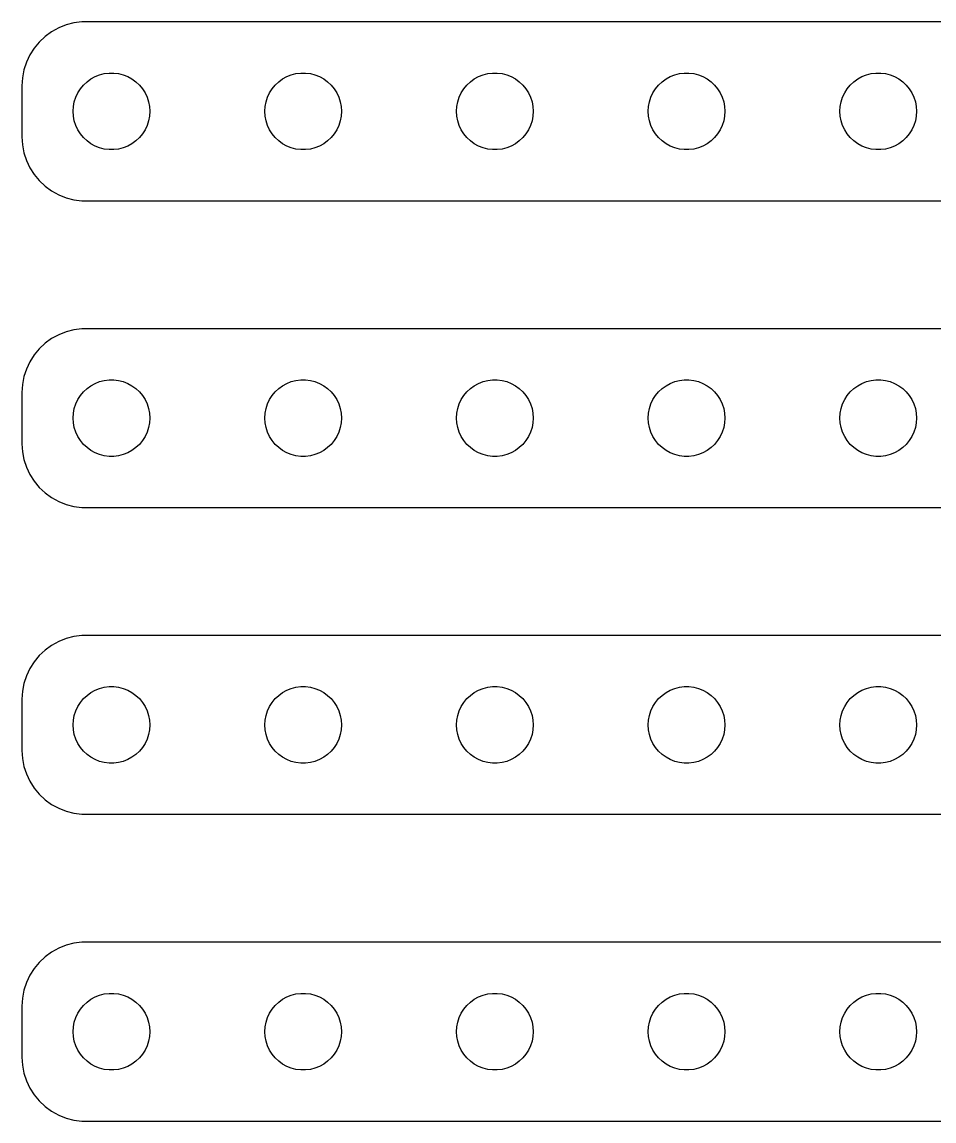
# Model space of a CAD drawing. Header units: metres. Extents: x -142 to 142, y 65 to 151.
# Drawn here: x -142 to -70.6, y 65 to 151 of the extents above; entities that cross this region are included whole.
import ezdxf

# ---------------------------------------------------------------- set-up
doc = ezdxf.new("R2010")
doc.units = ezdxf.units.M

msp = doc.modelspace()

# ---------------------------------------------------------------- linework, layer by layer
for p, q in [((-139.129, 150.524), (-139.679, 150.222)), ((-138.545, 150.755), (-139.129, 150.524)), ((-137.937, 150.911), (-138.545, 150.755)), ((-137.314, 150.99), (-137.937, 150.911)), ((137.314, 150.99), (-137.314, 150.99)), ((-140.187, 149.853), (-140.645, 149.423)), ((-139.679, 150.222), (-140.187, 149.853)), ((-141.045, 148.939), (-141.382, 148.409)), ((-140.645, 149.423), (-141.045, 148.939)), ((-141.382, 148.409), (-141.649, 147.841)), ((-141.843, 147.243), (-141.961, 146.627)), ((-141.649, 147.841), (-141.843, 147.243)), ((-141.961, 146.627), (-142, 146)), ((-137.187, 146.054), (-136.912, 146.312)), ((-136.912, 146.312), (-136.607, 146.533)), ((-136.607, 146.533), (-136.277, 146.714)), ((-136.277, 146.714), (-135.927, 146.853)), ((-135.927, 146.853), (-135.562, 146.947)), ((-135.562, 146.947), (-135.188, 146.994)), ((-135.188, 146.994), (-134.812, 146.994)), ((-134.812, 146.994), (-134.438, 146.947)), ((-134.438, 146.947), (-134.073, 146.853)), ((-134.073, 146.853), (-133.723, 146.714)), ((-133.723, 146.714), (-133.393, 146.533)), ((-133.393, 146.533), (-133.088, 146.312)), ((-133.088, 146.312), (-132.813, 146.054)), ((-122.187, 146.054), (-121.912, 146.312)), ((-121.912, 146.312), (-121.607, 146.533)), ((-121.607, 146.533), (-121.277, 146.714)), ((-121.277, 146.714), (-120.927, 146.853)), ((-120.927, 146.853), (-120.562, 146.947)), ((-120.562, 146.947), (-120.188, 146.994)), ((-120.188, 146.994), (-119.812, 146.994)), ((-119.812, 146.994), (-119.438, 146.947)), ((-119.438, 146.947), (-119.073, 146.853)), ((-119.073, 146.853), (-118.723, 146.714)), ((-118.723, 146.714), (-118.393, 146.533)), ((-118.393, 146.533), (-118.088, 146.312)), ((-118.088, 146.312), (-117.813, 146.054)), ((-107.187, 146.054), (-106.912, 146.312)), ((-106.912, 146.312), (-106.607, 146.533)), ((-106.607, 146.533), (-106.277, 146.714)), ((-106.277, 146.714), (-105.927, 146.853)), ((-105.927, 146.853), (-105.562, 146.947)), ((-105.562, 146.947), (-105.188, 146.994)), ((-105.188, 146.994), (-104.812, 146.994)), ((-104.812, 146.994), (-104.438, 146.947)), ((-104.438, 146.947), (-104.073, 146.853)), ((-104.073, 146.853), (-103.723, 146.714)), ((-103.723, 146.714), (-103.393, 146.533)), ((-103.393, 146.533), (-103.088, 146.312)), ((-103.088, 146.312), (-102.813, 146.054)), ((-92.1869, 146.054), (-91.9123, 146.312)), ((-91.9123, 146.312), (-91.6075, 146.533)), ((-91.6075, 146.533), (-91.2773, 146.714)), ((-91.2773, 146.714), (-90.927, 146.853)), ((-90.927, 146.853), (-90.5621, 146.947)), ((-90.5621, 146.947), (-90.1884, 146.994)), ((-90.1884, 146.994), (-89.8116, 146.994)), ((-89.8116, 146.994), (-89.4379, 146.947)), ((-89.4379, 146.947), (-89.073, 146.853)), ((-89.073, 146.853), (-88.7227, 146.714)), ((-88.7227, 146.714), (-88.3925, 146.533)), ((-88.3925, 146.533), (-88.0877, 146.312)), ((-88.0877, 146.312), (-87.8131, 146.054)), ((-77.1869, 146.054), (-76.9123, 146.312)), ((-76.9123, 146.312), (-76.6075, 146.533)), ((-76.6075, 146.533), (-76.2773, 146.714)), ((-76.2773, 146.714), (-75.927, 146.853)), ((-75.927, 146.853), (-75.5621, 146.947)), ((-75.5621, 146.947), (-75.1884, 146.994)), ((-75.1884, 146.994), (-74.8116, 146.994)), ((-74.8116, 146.994), (-74.4379, 146.947)), ((-74.4379, 146.947), (-74.073, 146.853)), ((-74.073, 146.853), (-73.7227, 146.714)), ((-73.7227, 146.714), (-73.3925, 146.533)), ((-73.3925, 146.533), (-73.0877, 146.312)), ((-73.0877, 146.312), (-72.8131, 146.054)), ((-142, 146), (-142, 142)), ((-137.789, 145.104), (-137.629, 145.445)), ((-137.629, 145.445), (-137.427, 145.763)), ((-137.427, 145.763), (-137.187, 146.054)), ((-132.813, 146.054), (-132.573, 145.763)), ((-132.573, 145.763), (-132.371, 145.445)), ((-132.371, 145.445), (-132.211, 145.104)), ((-122.789, 145.104), (-122.629, 145.445)), ((-122.629, 145.445), (-122.427, 145.763)), ((-122.427, 145.763), (-122.187, 146.054)), ((-117.813, 146.054), (-117.573, 145.763)), ((-117.573, 145.763), (-117.371, 145.445)), ((-117.371, 145.445), (-117.211, 145.104)), ((-107.789, 145.104), (-107.629, 145.445)), ((-107.629, 145.445), (-107.427, 145.763)), ((-107.427, 145.763), (-107.187, 146.054)), ((-102.813, 146.054), (-102.573, 145.763)), ((-102.573, 145.763), (-102.371, 145.445)), ((-102.371, 145.445), (-102.211, 145.104)), ((-92.7893, 145.104), (-92.6289, 145.445)), ((-92.6289, 145.445), (-92.427, 145.763)), ((-92.427, 145.763), (-92.1869, 146.054)), ((-87.8131, 146.054), (-87.573, 145.763)), ((-87.573, 145.763), (-87.3711, 145.445)), ((-87.3711, 145.445), (-87.2107, 145.104)), ((-77.7893, 145.104), (-77.6289, 145.445)), ((-77.6289, 145.445), (-77.427, 145.763)), ((-77.427, 145.763), (-77.1869, 146.054)), ((-72.8131, 146.054), (-72.573, 145.763)), ((-72.573, 145.763), (-72.3711, 145.445)), ((-72.3711, 145.445), (-72.2107, 145.104)), ((-137.976, 144.376), (-137.906, 144.746)), ((-137.906, 144.746), (-137.789, 145.104)), ((-132.211, 145.104), (-132.094, 144.746)), ((-132.094, 144.746), (-132.024, 144.376)), ((-122.976, 144.376), (-122.906, 144.746)), ((-122.906, 144.746), (-122.789, 145.104)), ((-117.211, 145.104), (-117.094, 144.746)), ((-117.094, 144.746), (-117.024, 144.376)), ((-107.976, 144.376), (-107.906, 144.746)), ((-107.906, 144.746), (-107.789, 145.104)), ((-102.211, 145.104), (-102.094, 144.746)), ((-102.094, 144.746), (-102.024, 144.376)), ((-92.9763, 144.376), (-92.9057, 144.746)), ((-92.9057, 144.746), (-92.7893, 145.104)), ((-87.2107, 145.104), (-87.0943, 144.746)), ((-87.0943, 144.746), (-87.0237, 144.376)), ((-77.9763, 144.376), (-77.9057, 144.746)), ((-77.9057, 144.746), (-77.7893, 145.104)), ((-72.2107, 145.104), (-72.0943, 144.746)), ((-72.0943, 144.746), (-72.0237, 144.376)), ((-138, 144), (-137.976, 144.376)), ((-137.976, 143.624), (-138, 144)), ((-137.906, 143.254), (-137.976, 143.624)), ((-132.024, 143.624), (-132.094, 143.254)), ((-132.024, 144.376), (-132, 144)), ((-132, 144), (-132.024, 143.624)), ((-123, 144), (-122.976, 144.376)), ((-122.976, 143.624), (-123, 144)), ((-122.906, 143.254), (-122.976, 143.624)), ((-117.024, 143.624), (-117.094, 143.254)), ((-117.024, 144.376), (-117, 144)), ((-117, 144), (-117.024, 143.624)), ((-108, 144), (-107.976, 144.376)), ((-107.976, 143.624), (-108, 144)), ((-107.906, 143.254), (-107.976, 143.624)), ((-102.024, 143.624), (-102.094, 143.254)), ((-102.024, 144.376), (-102, 144)), ((-102, 144), (-102.024, 143.624)), ((-93, 144), (-92.9763, 144.376)), ((-92.9763, 143.624), (-93, 144)), ((-92.9057, 143.254), (-92.9763, 143.624)), ((-87.0237, 143.624), (-87.0943, 143.254)), ((-87.0237, 144.376), (-87, 144)), ((-87, 144), (-87.0237, 143.624)), ((-78, 144), (-77.9763, 144.376)), ((-77.9763, 143.624), (-78, 144)), ((-77.9057, 143.254), (-77.9763, 143.624)), ((-72.0237, 143.624), (-72.0943, 143.254)), ((-72.0237, 144.376), (-72, 144)), ((-72, 144), (-72.0237, 143.624)), ((-137.789, 142.896), (-137.906, 143.254)), ((-137.629, 142.555), (-137.789, 142.896)), ((-132.211, 142.896), (-132.371, 142.555)), ((-132.094, 143.254), (-132.211, 142.896)), ((-122.789, 142.896), (-122.906, 143.254)), ((-122.629, 142.555), (-122.789, 142.896)), ((-117.211, 142.896), (-117.371, 142.555)), ((-117.094, 143.254), (-117.211, 142.896)), ((-107.789, 142.896), (-107.906, 143.254)), ((-107.629, 142.555), (-107.789, 142.896)), ((-102.211, 142.896), (-102.371, 142.555)), ((-102.094, 143.254), (-102.211, 142.896)), ((-92.7893, 142.896), (-92.9057, 143.254)), ((-92.6289, 142.555), (-92.7893, 142.896)), ((-87.2107, 142.896), (-87.3711, 142.555)), ((-87.0943, 143.254), (-87.2107, 142.896)), ((-77.7893, 142.896), (-77.9057, 143.254)), ((-77.6289, 142.555), (-77.7893, 142.896)), ((-72.2107, 142.896), (-72.3711, 142.555)), ((-72.0943, 143.254), (-72.2107, 142.896)), ((-142, 142), (-141.961, 141.373)), ((-137.427, 142.237), (-137.629, 142.555)), ((-137.187, 141.946), (-137.427, 142.237)), ((-136.912, 141.688), (-137.187, 141.946)), ((-132.813, 141.946), (-133.088, 141.688)), ((-132.573, 142.237), (-132.813, 141.946)), ((-132.371, 142.555), (-132.573, 142.237)), ((-122.427, 142.237), (-122.629, 142.555)), ((-122.187, 141.946), (-122.427, 142.237)), ((-121.912, 141.688), (-122.187, 141.946)), ((-117.813, 141.946), (-118.088, 141.688)), ((-117.573, 142.237), (-117.813, 141.946)), ((-117.371, 142.555), (-117.573, 142.237)), ((-107.427, 142.237), (-107.629, 142.555)), ((-107.187, 141.946), (-107.427, 142.237)), ((-106.912, 141.688), (-107.187, 141.946)), ((-102.813, 141.946), (-103.088, 141.688)), ((-102.573, 142.237), (-102.813, 141.946)), ((-102.371, 142.555), (-102.573, 142.237)), ((-92.427, 142.237), (-92.6289, 142.555)), ((-92.1869, 141.946), (-92.427, 142.237)), ((-91.9123, 141.688), (-92.1869, 141.946)), ((-87.8131, 141.946), (-88.0877, 141.688)), ((-87.573, 142.237), (-87.8131, 141.946)), ((-87.3711, 142.555), (-87.573, 142.237)), ((-77.427, 142.237), (-77.6289, 142.555)), ((-77.1869, 141.946), (-77.427, 142.237)), ((-76.9123, 141.688), (-77.1869, 141.946)), ((-72.8131, 141.946), (-73.0877, 141.688)), ((-72.573, 142.237), (-72.8131, 141.946)), ((-72.3711, 142.555), (-72.573, 142.237)), ((-141.961, 141.373), (-141.843, 140.757)), ((-136.607, 141.467), (-136.912, 141.688)), ((-136.277, 141.286), (-136.607, 141.467)), ((-135.927, 141.147), (-136.277, 141.286)), ((-135.562, 141.053), (-135.927, 141.147)), ((-135.188, 141.006), (-135.562, 141.053)), ((-134.438, 141.053), (-134.812, 141.006)), ((-134.073, 141.147), (-134.438, 141.053)), ((-133.723, 141.286), (-134.073, 141.147)), ((-133.393, 141.467), (-133.723, 141.286)), ((-133.088, 141.688), (-133.393, 141.467)), ((-121.607, 141.467), (-121.912, 141.688)), ((-121.277, 141.286), (-121.607, 141.467)), ((-120.927, 141.147), (-121.277, 141.286)), ((-120.562, 141.053), (-120.927, 141.147)), ((-120.188, 141.006), (-120.562, 141.053)), ((-119.438, 141.053), (-119.812, 141.006)), ((-119.073, 141.147), (-119.438, 141.053)), ((-118.723, 141.286), (-119.073, 141.147)), ((-118.393, 141.467), (-118.723, 141.286)), ((-118.088, 141.688), (-118.393, 141.467)), ((-106.607, 141.467), (-106.912, 141.688)), ((-106.277, 141.286), (-106.607, 141.467)), ((-105.927, 141.147), (-106.277, 141.286)), ((-105.562, 141.053), (-105.927, 141.147)), ((-105.188, 141.006), (-105.562, 141.053)), ((-104.438, 141.053), (-104.812, 141.006)), ((-104.073, 141.147), (-104.438, 141.053)), ((-103.723, 141.286), (-104.073, 141.147)), ((-103.393, 141.467), (-103.723, 141.286)), ((-103.088, 141.688), (-103.393, 141.467)), ((-91.6075, 141.467), (-91.9123, 141.688)), ((-91.2773, 141.286), (-91.6075, 141.467)), ((-90.927, 141.147), (-91.2773, 141.286)), ((-90.5621, 141.053), (-90.927, 141.147)), ((-90.1884, 141.006), (-90.5621, 141.053)), ((-89.4379, 141.053), (-89.8116, 141.006)), ((-89.073, 141.147), (-89.4379, 141.053)), ((-88.7227, 141.286), (-89.073, 141.147)), ((-88.3925, 141.467), (-88.7227, 141.286)), ((-88.0877, 141.688), (-88.3925, 141.467)), ((-76.6075, 141.467), (-76.9123, 141.688)), ((-76.2773, 141.286), (-76.6075, 141.467)), ((-75.927, 141.147), (-76.2773, 141.286)), ((-75.5621, 141.053), (-75.927, 141.147)), ((-75.1884, 141.006), (-75.5621, 141.053)), ((-74.4379, 141.053), (-74.8116, 141.006)), ((-74.073, 141.147), (-74.4379, 141.053)), ((-73.7227, 141.286), (-74.073, 141.147)), ((-73.3925, 141.467), (-73.7227, 141.286)), ((-73.0877, 141.688), (-73.3925, 141.467)), ((-141.843, 140.757), (-141.649, 140.159)), ((-141.649, 140.159), (-141.382, 139.591)), ((-134.812, 141.006), (-135.188, 141.006)), ((-119.812, 141.006), (-120.188, 141.006)), ((-104.812, 141.006), (-105.188, 141.006)), ((-89.8116, 141.006), (-90.1884, 141.006)), ((-74.8116, 141.006), (-75.1884, 141.006)), ((-141.382, 139.591), (-141.045, 139.061)), ((-141.045, 139.061), (-140.645, 138.577)), ((-140.645, 138.577), (-140.187, 138.147)), ((-140.187, 138.147), (-139.679, 137.778)), ((-139.679, 137.778), (-139.129, 137.476)), ((-139.129, 137.476), (-138.545, 137.245)), ((-138.545, 137.245), (-137.937, 137.089)), ((-137.937, 137.089), (-137.314, 137.01)), ((-137.314, 137.01), (137.314, 137.01)), ((-139.129, 126.524), (-139.679, 126.222)), ((-138.545, 126.755), (-139.129, 126.524)), ((-137.937, 126.911), (-138.545, 126.755)), ((-137.314, 126.99), (-137.937, 126.911)), ((137.314, 126.99), (-137.314, 126.99)), ((-140.187, 125.853), (-140.645, 125.423)), ((-139.679, 126.222), (-140.187, 125.853)), ((-141.045, 124.939), (-141.382, 124.409)), ((-140.645, 125.423), (-141.045, 124.939)), ((-141.649, 123.841), (-141.843, 123.243)), ((-141.382, 124.409), (-141.649, 123.841)), ((-141.843, 123.243), (-141.961, 122.627)), ((-135.562, 122.947), (-135.188, 122.994)), ((-135.188, 122.994), (-134.812, 122.994)), ((-134.812, 122.994), (-134.438, 122.947)), ((-120.562, 122.947), (-120.188, 122.994)), ((-120.188, 122.994), (-119.812, 122.994)), ((-119.812, 122.994), (-119.438, 122.947)), ((-105.562, 122.947), (-105.188, 122.994)), ((-105.188, 122.994), (-104.812, 122.994)), ((-104.812, 122.994), (-104.438, 122.947)), ((-90.5621, 122.947), (-90.1884, 122.994)), ((-90.1884, 122.994), (-89.8116, 122.994)), ((-89.8116, 122.994), (-89.4379, 122.947)), ((-75.5621, 122.947), (-75.1884, 122.994)), ((-75.1884, 122.994), (-74.8116, 122.994)), ((-74.8116, 122.994), (-74.4379, 122.947)), ((-141.961, 122.627), (-142, 122)), ((-137.187, 122.054), (-136.912, 122.312)), ((-136.912, 122.312), (-136.607, 122.533)), ((-136.607, 122.533), (-136.277, 122.714)), ((-136.277, 122.714), (-135.927, 122.853)), ((-135.927, 122.853), (-135.562, 122.947)), ((-134.438, 122.947), (-134.073, 122.853)), ((-134.073, 122.853), (-133.723, 122.714)), ((-133.723, 122.714), (-133.393, 122.533)), ((-133.393, 122.533), (-133.088, 122.312)), ((-133.088, 122.312), (-132.813, 122.054)), ((-122.187, 122.054), (-121.912, 122.312)), ((-121.912, 122.312), (-121.607, 122.533)), ((-121.607, 122.533), (-121.277, 122.714)), ((-121.277, 122.714), (-120.927, 122.853)), ((-120.927, 122.853), (-120.562, 122.947)), ((-119.438, 122.947), (-119.073, 122.853)), ((-119.073, 122.853), (-118.723, 122.714)), ((-118.723, 122.714), (-118.393, 122.533)), ((-118.393, 122.533), (-118.088, 122.312)), ((-118.088, 122.312), (-117.813, 122.054)), ((-107.187, 122.054), (-106.912, 122.312)), ((-106.912, 122.312), (-106.607, 122.533)), ((-106.607, 122.533), (-106.277, 122.714)), ((-106.277, 122.714), (-105.927, 122.853)), ((-105.927, 122.853), (-105.562, 122.947)), ((-104.438, 122.947), (-104.073, 122.853)), ((-104.073, 122.853), (-103.723, 122.714)), ((-103.723, 122.714), (-103.393, 122.533)), ((-103.393, 122.533), (-103.088, 122.312)), ((-103.088, 122.312), (-102.813, 122.054)), ((-92.1869, 122.054), (-91.9123, 122.312)), ((-91.9123, 122.312), (-91.6075, 122.533)), ((-91.6075, 122.533), (-91.2773, 122.714)), ((-91.2773, 122.714), (-90.927, 122.853)), ((-90.927, 122.853), (-90.5621, 122.947)), ((-89.4379, 122.947), (-89.073, 122.853)), ((-89.073, 122.853), (-88.7227, 122.714)), ((-88.7227, 122.714), (-88.3925, 122.533)), ((-88.3925, 122.533), (-88.0877, 122.312)), ((-88.0877, 122.312), (-87.8131, 122.054)), ((-77.1869, 122.054), (-76.9123, 122.312)), ((-76.9123, 122.312), (-76.6075, 122.533)), ((-76.6075, 122.533), (-76.2773, 122.714)), ((-76.2773, 122.714), (-75.927, 122.853)), ((-75.927, 122.853), (-75.5621, 122.947)), ((-74.4379, 122.947), (-74.073, 122.853)), ((-74.073, 122.853), (-73.7227, 122.714)), ((-73.7227, 122.714), (-73.3925, 122.533)), ((-73.3925, 122.533), (-73.0877, 122.312)), ((-73.0877, 122.312), (-72.8131, 122.054)), ((-142, 122), (-142, 118)), ((-137.789, 121.104), (-137.629, 121.445)), ((-137.629, 121.445), (-137.427, 121.763)), ((-137.427, 121.763), (-137.187, 122.054)), ((-132.813, 122.054), (-132.573, 121.763)), ((-132.573, 121.763), (-132.371, 121.445)), ((-132.371, 121.445), (-132.211, 121.104)), ((-122.789, 121.104), (-122.629, 121.445)), ((-122.629, 121.445), (-122.427, 121.763)), ((-122.427, 121.763), (-122.187, 122.054)), ((-117.813, 122.054), (-117.573, 121.763)), ((-117.573, 121.763), (-117.371, 121.445)), ((-117.371, 121.445), (-117.211, 121.104)), ((-107.789, 121.104), (-107.629, 121.445)), ((-107.629, 121.445), (-107.427, 121.763)), ((-107.427, 121.763), (-107.187, 122.054)), ((-102.813, 122.054), (-102.573, 121.763)), ((-102.573, 121.763), (-102.371, 121.445)), ((-102.371, 121.445), (-102.211, 121.104)), ((-92.7893, 121.104), (-92.6289, 121.445)), ((-92.6289, 121.445), (-92.427, 121.763)), ((-92.427, 121.763), (-92.1869, 122.054)), ((-87.8131, 122.054), (-87.573, 121.763)), ((-87.573, 121.763), (-87.3711, 121.445)), ((-87.3711, 121.445), (-87.2107, 121.104)), ((-77.7893, 121.104), (-77.6289, 121.445)), ((-77.6289, 121.445), (-77.427, 121.763)), ((-77.427, 121.763), (-77.1869, 122.054)), ((-72.8131, 122.054), (-72.573, 121.763)), ((-72.573, 121.763), (-72.3711, 121.445)), ((-72.3711, 121.445), (-72.2107, 121.104)), ((-138, 120), (-137.976, 120.376)), ((-137.976, 120.376), (-137.906, 120.746)), ((-137.906, 120.746), (-137.789, 121.104)), ((-132.211, 121.104), (-132.094, 120.746)), ((-132.094, 120.746), (-132.024, 120.376)), ((-132.024, 120.376), (-132, 120)), ((-123, 120), (-122.976, 120.376)), ((-122.976, 120.376), (-122.906, 120.746)), ((-122.906, 120.746), (-122.789, 121.104)), ((-117.211, 121.104), (-117.094, 120.746)), ((-117.094, 120.746), (-117.024, 120.376)), ((-117.024, 120.376), (-117, 120)), ((-108, 120), (-107.976, 120.376)), ((-107.976, 120.376), (-107.906, 120.746)), ((-107.906, 120.746), (-107.789, 121.104)), ((-102.211, 121.104), (-102.094, 120.746)), ((-102.094, 120.746), (-102.024, 120.376)), ((-102.024, 120.376), (-102, 120)), ((-93, 120), (-92.9763, 120.376)), ((-92.9763, 120.376), (-92.9057, 120.746)), ((-92.9057, 120.746), (-92.7893, 121.104)), ((-87.2107, 121.104), (-87.0943, 120.746)), ((-87.0943, 120.746), (-87.0237, 120.376)), ((-87.0237, 120.376), (-87, 120)), ((-78, 120), (-77.9763, 120.376)), ((-77.9763, 120.376), (-77.9057, 120.746)), ((-77.9057, 120.746), (-77.7893, 121.104)), ((-72.2107, 121.104), (-72.0943, 120.746)), ((-72.0943, 120.746), (-72.0237, 120.376)), ((-72.0237, 120.376), (-72, 120)), ((-137.976, 119.624), (-138, 120)), ((-137.906, 119.254), (-137.976, 119.624)), ((-132.024, 119.624), (-132.094, 119.254)), ((-132, 120), (-132.024, 119.624)), ((-122.976, 119.624), (-123, 120)), ((-122.906, 119.254), (-122.976, 119.624)), ((-117.024, 119.624), (-117.094, 119.254)), ((-117, 120), (-117.024, 119.624)), ((-107.976, 119.624), (-108, 120)), ((-107.906, 119.254), (-107.976, 119.624)), ((-102.024, 119.624), (-102.094, 119.254)), ((-102, 120), (-102.024, 119.624)), ((-92.9763, 119.624), (-93, 120)), ((-92.9057, 119.254), (-92.9763, 119.624)), ((-87.0237, 119.624), (-87.0943, 119.254)), ((-87, 120), (-87.0237, 119.624)), ((-77.9763, 119.624), (-78, 120)), ((-77.9057, 119.254), (-77.9763, 119.624)), ((-72.0237, 119.624), (-72.0943, 119.254)), ((-72, 120), (-72.0237, 119.624)), ((-137.789, 118.896), (-137.906, 119.254)), ((-137.629, 118.555), (-137.789, 118.896)), ((-132.211, 118.896), (-132.371, 118.555)), ((-132.094, 119.254), (-132.211, 118.896)), ((-122.789, 118.896), (-122.906, 119.254)), ((-122.629, 118.555), (-122.789, 118.896)), ((-117.211, 118.896), (-117.371, 118.555)), ((-117.094, 119.254), (-117.211, 118.896)), ((-107.789, 118.896), (-107.906, 119.254)), ((-107.629, 118.555), (-107.789, 118.896)), ((-102.211, 118.896), (-102.371, 118.555)), ((-102.094, 119.254), (-102.211, 118.896)), ((-92.7893, 118.896), (-92.9057, 119.254)), ((-92.6289, 118.555), (-92.7893, 118.896)), ((-87.2107, 118.896), (-87.3711, 118.555)), ((-87.0943, 119.254), (-87.2107, 118.896)), ((-77.7893, 118.896), (-77.9057, 119.254)), ((-77.6289, 118.555), (-77.7893, 118.896)), ((-72.2107, 118.896), (-72.3711, 118.555)), ((-72.0943, 119.254), (-72.2107, 118.896)), ((-142, 118), (-141.961, 117.373)), ((-137.427, 118.237), (-137.629, 118.555)), ((-137.187, 117.946), (-137.427, 118.237)), ((-136.912, 117.688), (-137.187, 117.946)), ((-132.813, 117.946), (-133.088, 117.688)), ((-132.573, 118.237), (-132.813, 117.946)), ((-132.371, 118.555), (-132.573, 118.237)), ((-122.427, 118.237), (-122.629, 118.555)), ((-122.187, 117.946), (-122.427, 118.237)), ((-121.912, 117.688), (-122.187, 117.946)), ((-117.813, 117.946), (-118.088, 117.688)), ((-117.573, 118.237), (-117.813, 117.946)), ((-117.371, 118.555), (-117.573, 118.237)), ((-107.427, 118.237), (-107.629, 118.555)), ((-107.187, 117.946), (-107.427, 118.237)), ((-106.912, 117.688), (-107.187, 117.946)), ((-102.813, 117.946), (-103.088, 117.688)), ((-102.573, 118.237), (-102.813, 117.946)), ((-102.371, 118.555), (-102.573, 118.237)), ((-92.427, 118.237), (-92.6289, 118.555)), ((-92.1869, 117.946), (-92.427, 118.237)), ((-91.9123, 117.688), (-92.1869, 117.946)), ((-87.8131, 117.946), (-88.0877, 117.688)), ((-87.573, 118.237), (-87.8131, 117.946)), ((-87.3711, 118.555), (-87.573, 118.237)), ((-77.427, 118.237), (-77.6289, 118.555)), ((-77.1869, 117.946), (-77.427, 118.237)), ((-76.9123, 117.688), (-77.1869, 117.946)), ((-72.8131, 117.946), (-73.0877, 117.688)), ((-72.573, 118.237), (-72.8131, 117.946)), ((-72.3711, 118.555), (-72.573, 118.237)), ((-141.961, 117.373), (-141.843, 116.757)), ((-136.607, 117.467), (-136.912, 117.688)), ((-136.277, 117.286), (-136.607, 117.467)), ((-135.927, 117.147), (-136.277, 117.286)), ((-135.562, 117.053), (-135.927, 117.147)), ((-135.188, 117.006), (-135.562, 117.053)), ((-134.812, 117.006), (-135.188, 117.006)), ((-134.438, 117.053), (-134.812, 117.006)), ((-134.073, 117.147), (-134.438, 117.053)), ((-133.723, 117.286), (-134.073, 117.147)), ((-133.393, 117.467), (-133.723, 117.286)), ((-133.088, 117.688), (-133.393, 117.467)), ((-121.607, 117.467), (-121.912, 117.688)), ((-121.277, 117.286), (-121.607, 117.467)), ((-120.927, 117.147), (-121.277, 117.286)), ((-120.562, 117.053), (-120.927, 117.147)), ((-120.188, 117.006), (-120.562, 117.053)), ((-119.812, 117.006), (-120.188, 117.006)), ((-119.438, 117.053), (-119.812, 117.006)), ((-119.073, 117.147), (-119.438, 117.053)), ((-118.723, 117.286), (-119.073, 117.147)), ((-118.393, 117.467), (-118.723, 117.286)), ((-118.088, 117.688), (-118.393, 117.467)), ((-106.607, 117.467), (-106.912, 117.688)), ((-106.277, 117.286), (-106.607, 117.467)), ((-105.927, 117.147), (-106.277, 117.286)), ((-105.562, 117.053), (-105.927, 117.147)), ((-105.188, 117.006), (-105.562, 117.053)), ((-104.812, 117.006), (-105.188, 117.006)), ((-104.438, 117.053), (-104.812, 117.006)), ((-104.073, 117.147), (-104.438, 117.053)), ((-103.723, 117.286), (-104.073, 117.147)), ((-103.393, 117.467), (-103.723, 117.286)), ((-103.088, 117.688), (-103.393, 117.467)), ((-91.6075, 117.467), (-91.9123, 117.688)), ((-91.2773, 117.286), (-91.6075, 117.467)), ((-90.927, 117.147), (-91.2773, 117.286)), ((-90.5621, 117.053), (-90.927, 117.147)), ((-90.1884, 117.006), (-90.5621, 117.053)), ((-89.8116, 117.006), (-90.1884, 117.006)), ((-89.4379, 117.053), (-89.8116, 117.006)), ((-89.073, 117.147), (-89.4379, 117.053)), ((-88.7227, 117.286), (-89.073, 117.147)), ((-88.3925, 117.467), (-88.7227, 117.286)), ((-88.0877, 117.688), (-88.3925, 117.467)), ((-76.6075, 117.467), (-76.9123, 117.688)), ((-76.2773, 117.286), (-76.6075, 117.467)), ((-75.927, 117.147), (-76.2773, 117.286)), ((-75.5621, 117.053), (-75.927, 117.147)), ((-75.1884, 117.006), (-75.5621, 117.053)), ((-74.8116, 117.006), (-75.1884, 117.006)), ((-74.4379, 117.053), (-74.8116, 117.006)), ((-74.073, 117.147), (-74.4379, 117.053)), ((-73.7227, 117.286), (-74.073, 117.147)), ((-73.3925, 117.467), (-73.7227, 117.286)), ((-73.0877, 117.688), (-73.3925, 117.467)), ((-141.843, 116.757), (-141.649, 116.159)), ((-141.649, 116.159), (-141.382, 115.591)), ((-141.382, 115.591), (-141.045, 115.061)), ((-141.045, 115.061), (-140.645, 114.577)), ((-140.645, 114.577), (-140.187, 114.147)), ((-140.187, 114.147), (-139.679, 113.778)), ((-139.679, 113.778), (-139.129, 113.476)), ((-139.129, 113.476), (-138.545, 113.245)), ((-138.545, 113.245), (-137.937, 113.089)), ((-137.937, 113.089), (-137.314, 113.01)), ((-137.314, 113.01), (137.314, 113.01)), ((-139.129, 102.524), (-139.679, 102.222)), ((-138.545, 102.755), (-139.129, 102.524)), ((-137.937, 102.911), (-138.545, 102.755)), ((-137.314, 102.99), (-137.937, 102.911)), ((137.314, 102.99), (-137.314, 102.99)), ((-140.187, 101.853), (-140.645, 101.423)), ((-139.679, 102.222), (-140.187, 101.853)), ((-141.045, 100.939), (-141.382, 100.409)), ((-140.645, 101.423), (-141.045, 100.939)), ((-141.649, 99.8406), (-141.843, 99.2434)), ((-141.382, 100.409), (-141.649, 99.8406)), ((-141.843, 99.2434), (-141.961, 98.6267)), ((-135.927, 98.8532), (-135.562, 98.9469)), ((-135.562, 98.9469), (-135.188, 98.9941)), ((-135.188, 98.9941), (-134.812, 98.9941)), ((-134.812, 98.9941), (-134.438, 98.9469)), ((-134.438, 98.9469), (-134.073, 98.8532)), ((-120.927, 98.8532), (-120.562, 98.9469)), ((-120.562, 98.9469), (-120.188, 98.9941)), ((-120.188, 98.9941), (-119.812, 98.9941)), ((-119.812, 98.9941), (-119.438, 98.9469)), ((-119.438, 98.9469), (-119.073, 98.8532)), ((-105.927, 98.8532), (-105.562, 98.9469)), ((-105.562, 98.9469), (-105.188, 98.9941)), ((-105.188, 98.9941), (-104.812, 98.9941)), ((-104.812, 98.9941), (-104.438, 98.9469)), ((-104.438, 98.9469), (-104.073, 98.8532)), ((-90.927, 98.8532), (-90.5621, 98.9469)), ((-90.5621, 98.9469), (-90.1884, 98.9941)), ((-90.1884, 98.9941), (-89.8116, 98.9941)), ((-89.8116, 98.9941), (-89.4379, 98.9469)), ((-89.4379, 98.9469), (-89.073, 98.8532)), ((-75.927, 98.8532), (-75.5621, 98.9469)), ((-75.5621, 98.9469), (-75.1884, 98.9941)), ((-75.1884, 98.9941), (-74.8116, 98.9941)), ((-74.8116, 98.9941), (-74.4379, 98.9469)), ((-74.4379, 98.9469), (-74.073, 98.8532)), ((-141.961, 98.6267), (-142, 98)), ((-137.427, 97.7634), (-137.187, 98.0536)), ((-137.187, 98.0536), (-136.912, 98.3115)), ((-136.912, 98.3115), (-136.607, 98.533)), ((-136.607, 98.533), (-136.277, 98.7145)), ((-136.277, 98.7145), (-135.927, 98.8532)), ((-134.073, 98.8532), (-133.723, 98.7145)), ((-133.723, 98.7145), (-133.393, 98.533)), ((-133.393, 98.533), (-133.088, 98.3115)), ((-133.088, 98.3115), (-132.813, 98.0536)), ((-132.813, 98.0536), (-132.573, 97.7634)), ((-122.427, 97.7634), (-122.187, 98.0536)), ((-122.187, 98.0536), (-121.912, 98.3115)), ((-121.912, 98.3115), (-121.607, 98.533)), ((-121.607, 98.533), (-121.277, 98.7145)), ((-121.277, 98.7145), (-120.927, 98.8532)), ((-119.073, 98.8532), (-118.723, 98.7145)), ((-118.723, 98.7145), (-118.393, 98.533)), ((-118.393, 98.533), (-118.088, 98.3115)), ((-118.088, 98.3115), (-117.813, 98.0536)), ((-117.813, 98.0536), (-117.573, 97.7634)), ((-107.427, 97.7634), (-107.187, 98.0536)), ((-107.187, 98.0536), (-106.912, 98.3115)), ((-106.912, 98.3115), (-106.607, 98.533)), ((-106.607, 98.533), (-106.277, 98.7145)), ((-106.277, 98.7145), (-105.927, 98.8532)), ((-104.073, 98.8532), (-103.723, 98.7145)), ((-103.723, 98.7145), (-103.393, 98.533)), ((-103.393, 98.533), (-103.088, 98.3115)), ((-103.088, 98.3115), (-102.813, 98.0536)), ((-102.813, 98.0536), (-102.573, 97.7634)), ((-92.427, 97.7634), (-92.1869, 98.0536)), ((-92.1869, 98.0536), (-91.9123, 98.3115)), ((-91.9123, 98.3115), (-91.6075, 98.533)), ((-91.6075, 98.533), (-91.2773, 98.7145)), ((-91.2773, 98.7145), (-90.927, 98.8532)), ((-89.073, 98.8532), (-88.7227, 98.7145)), ((-88.7227, 98.7145), (-88.3925, 98.533)), ((-88.3925, 98.533), (-88.0877, 98.3115)), ((-88.0877, 98.3115), (-87.8131, 98.0536)), ((-87.8131, 98.0536), (-87.573, 97.7634)), ((-77.427, 97.7634), (-77.1869, 98.0536)), ((-77.1869, 98.0536), (-76.9123, 98.3115)), ((-76.9123, 98.3115), (-76.6075, 98.533)), ((-76.6075, 98.533), (-76.2773, 98.7145)), ((-76.2773, 98.7145), (-75.927, 98.8532)), ((-74.073, 98.8532), (-73.7227, 98.7145)), ((-73.7227, 98.7145), (-73.3925, 98.533)), ((-73.3925, 98.533), (-73.0877, 98.3115)), ((-73.0877, 98.3115), (-72.8131, 98.0536)), ((-72.8131, 98.0536), (-72.573, 97.7634)), ((-142, 98), (-142, 94)), ((-137.789, 97.1044), (-137.629, 97.4453)), ((-137.629, 97.4453), (-137.427, 97.7634)), ((-132.573, 97.7634), (-132.371, 97.4453)), ((-132.371, 97.4453), (-132.211, 97.1044)), ((-122.789, 97.1044), (-122.629, 97.4453)), ((-122.629, 97.4453), (-122.427, 97.7634)), ((-117.573, 97.7634), (-117.371, 97.4453)), ((-117.371, 97.4453), (-117.211, 97.1044)), ((-107.789, 97.1044), (-107.629, 97.4453)), ((-107.629, 97.4453), (-107.427, 97.7634)), ((-102.573, 97.7634), (-102.371, 97.4453)), ((-102.371, 97.4453), (-102.211, 97.1044)), ((-92.7893, 97.1044), (-92.6289, 97.4453)), ((-92.6289, 97.4453), (-92.427, 97.7634)), ((-87.573, 97.7634), (-87.3711, 97.4453)), ((-87.3711, 97.4453), (-87.2107, 97.1044)), ((-77.7893, 97.1044), (-77.6289, 97.4453)), ((-77.6289, 97.4453), (-77.427, 97.7634)), ((-72.573, 97.7634), (-72.3711, 97.4453)), ((-72.3711, 97.4453), (-72.2107, 97.1044)), ((-138, 96), (-137.976, 96.376)), ((-137.976, 96.376), (-137.906, 96.7461)), ((-137.906, 96.7461), (-137.789, 97.1044)), ((-132.211, 97.1044), (-132.094, 96.7461)), ((-132.094, 96.7461), (-132.024, 96.376)), ((-132.024, 96.376), (-132, 96)), ((-123, 96), (-122.976, 96.376)), ((-122.976, 96.376), (-122.906, 96.7461)), ((-122.906, 96.7461), (-122.789, 97.1044)), ((-117.211, 97.1044), (-117.094, 96.7461)), ((-117.094, 96.7461), (-117.024, 96.376)), ((-117.024, 96.376), (-117, 96)), ((-108, 96), (-107.976, 96.376)), ((-107.976, 96.376), (-107.906, 96.7461)), ((-107.906, 96.7461), (-107.789, 97.1044)), ((-102.211, 97.1044), (-102.094, 96.7461)), ((-102.094, 96.7461), (-102.024, 96.376)), ((-102.024, 96.376), (-102, 96)), ((-93, 96), (-92.9763, 96.376)), ((-92.9763, 96.376), (-92.9057, 96.7461)), ((-92.9057, 96.7461), (-92.7893, 97.1044)), ((-87.2107, 97.1044), (-87.0943, 96.7461)), ((-87.0943, 96.7461), (-87.0237, 96.376)), ((-87.0237, 96.376), (-87, 96)), ((-78, 96), (-77.9763, 96.376)), ((-77.9763, 96.376), (-77.9057, 96.7461)), ((-77.9057, 96.7461), (-77.7893, 97.1044)), ((-72.2107, 97.1044), (-72.0943, 96.7461)), ((-72.0943, 96.7461), (-72.0237, 96.376)), ((-72.0237, 96.376), (-72, 96)), ((-137.976, 95.624), (-138, 96)), ((-137.906, 95.2539), (-137.976, 95.624)), ((-132.024, 95.624), (-132.094, 95.2539)), ((-132, 96), (-132.024, 95.624)), ((-122.976, 95.624), (-123, 96)), ((-122.906, 95.2539), (-122.976, 95.624)), ((-117.024, 95.624), (-117.094, 95.2539)), ((-117, 96), (-117.024, 95.624)), ((-107.976, 95.624), (-108, 96)), ((-107.906, 95.2539), (-107.976, 95.624)), ((-102.024, 95.624), (-102.094, 95.2539)), ((-102, 96), (-102.024, 95.624)), ((-92.9763, 95.624), (-93, 96)), ((-92.9057, 95.2539), (-92.9763, 95.624)), ((-87.0237, 95.624), (-87.0943, 95.2539)), ((-87, 96), (-87.0237, 95.624)), ((-77.9763, 95.624), (-78, 96)), ((-77.9057, 95.2539), (-77.9763, 95.624)), ((-72.0237, 95.624), (-72.0943, 95.2539)), ((-72, 96), (-72.0237, 95.624)), ((-137.789, 94.8956), (-137.906, 95.2539)), ((-137.629, 94.5547), (-137.789, 94.8956)), ((-132.211, 94.8956), (-132.371, 94.5547)), ((-132.094, 95.2539), (-132.211, 94.8956)), ((-122.789, 94.8956), (-122.906, 95.2539)), ((-122.629, 94.5547), (-122.789, 94.8956)), ((-117.211, 94.8956), (-117.371, 94.5547)), ((-117.094, 95.2539), (-117.211, 94.8956)), ((-107.789, 94.8956), (-107.906, 95.2539)), ((-107.629, 94.5547), (-107.789, 94.8956)), ((-102.211, 94.8956), (-102.371, 94.5547)), ((-102.094, 95.2539), (-102.211, 94.8956)), ((-92.7893, 94.8956), (-92.9057, 95.2539)), ((-92.6289, 94.5547), (-92.7893, 94.8956)), ((-87.2107, 94.8956), (-87.3711, 94.5547)), ((-87.0943, 95.2539), (-87.2107, 94.8956)), ((-77.7893, 94.8956), (-77.9057, 95.2539)), ((-77.6289, 94.5547), (-77.7893, 94.8956)), ((-72.2107, 94.8956), (-72.3711, 94.5547)), ((-72.0943, 95.2539), (-72.2107, 94.8956)), ((-142, 94), (-141.961, 93.3733)), ((-137.427, 94.2366), (-137.629, 94.5547)), ((-137.187, 93.9464), (-137.427, 94.2366)), ((-136.912, 93.6885), (-137.187, 93.9464)), ((-132.813, 93.9464), (-133.088, 93.6885)), ((-132.573, 94.2366), (-132.813, 93.9464)), ((-132.371, 94.5547), (-132.573, 94.2366)), ((-122.427, 94.2366), (-122.629, 94.5547)), ((-122.187, 93.9464), (-122.427, 94.2366)), ((-121.912, 93.6885), (-122.187, 93.9464)), ((-117.813, 93.9464), (-118.088, 93.6885)), ((-117.573, 94.2366), (-117.813, 93.9464)), ((-117.371, 94.5547), (-117.573, 94.2366)), ((-107.427, 94.2366), (-107.629, 94.5547)), ((-107.187, 93.9464), (-107.427, 94.2366)), ((-106.912, 93.6885), (-107.187, 93.9464)), ((-102.813, 93.9464), (-103.088, 93.6885)), ((-102.573, 94.2366), (-102.813, 93.9464)), ((-102.371, 94.5547), (-102.573, 94.2366)), ((-92.427, 94.2366), (-92.6289, 94.5547)), ((-92.1869, 93.9464), (-92.427, 94.2366)), ((-91.9123, 93.6885), (-92.1869, 93.9464)), ((-87.8131, 93.9464), (-88.0877, 93.6885)), ((-87.573, 94.2366), (-87.8131, 93.9464)), ((-87.3711, 94.5547), (-87.573, 94.2366)), ((-77.427, 94.2366), (-77.6289, 94.5547)), ((-77.1869, 93.9464), (-77.427, 94.2366)), ((-76.9123, 93.6885), (-77.1869, 93.9464)), ((-72.8131, 93.9464), (-73.0877, 93.6885)), ((-72.573, 94.2366), (-72.8131, 93.9464)), ((-72.3711, 94.5547), (-72.573, 94.2366)), ((-141.961, 93.3733), (-141.843, 92.7566)), ((-136.607, 93.467), (-136.912, 93.6885)), ((-136.277, 93.2855), (-136.607, 93.467)), ((-135.927, 93.1468), (-136.277, 93.2855)), ((-135.562, 93.0531), (-135.927, 93.1468)), ((-135.188, 93.0059), (-135.562, 93.0531)), ((-134.812, 93.0059), (-135.188, 93.0059)), ((-134.438, 93.0531), (-134.812, 93.0059)), ((-134.073, 93.1468), (-134.438, 93.0531)), ((-133.723, 93.2855), (-134.073, 93.1468)), ((-133.393, 93.467), (-133.723, 93.2855)), ((-133.088, 93.6885), (-133.393, 93.467)), ((-121.607, 93.467), (-121.912, 93.6885)), ((-121.277, 93.2855), (-121.607, 93.467)), ((-120.927, 93.1468), (-121.277, 93.2855)), ((-120.562, 93.0531), (-120.927, 93.1468)), ((-120.188, 93.0059), (-120.562, 93.0531)), ((-119.812, 93.0059), (-120.188, 93.0059)), ((-119.438, 93.0531), (-119.812, 93.0059)), ((-119.073, 93.1468), (-119.438, 93.0531)), ((-118.723, 93.2855), (-119.073, 93.1468)), ((-118.393, 93.467), (-118.723, 93.2855)), ((-118.088, 93.6885), (-118.393, 93.467)), ((-106.607, 93.467), (-106.912, 93.6885)), ((-106.277, 93.2855), (-106.607, 93.467)), ((-105.927, 93.1468), (-106.277, 93.2855)), ((-105.562, 93.0531), (-105.927, 93.1468)), ((-105.188, 93.0059), (-105.562, 93.0531)), ((-104.812, 93.0059), (-105.188, 93.0059)), ((-104.438, 93.0531), (-104.812, 93.0059)), ((-104.073, 93.1468), (-104.438, 93.0531)), ((-103.723, 93.2855), (-104.073, 93.1468)), ((-103.393, 93.467), (-103.723, 93.2855)), ((-103.088, 93.6885), (-103.393, 93.467)), ((-91.6075, 93.467), (-91.9123, 93.6885)), ((-91.2773, 93.2855), (-91.6075, 93.467)), ((-90.927, 93.1468), (-91.2773, 93.2855)), ((-90.5621, 93.0531), (-90.927, 93.1468)), ((-90.1884, 93.0059), (-90.5621, 93.0531)), ((-89.8116, 93.0059), (-90.1884, 93.0059)), ((-89.4379, 93.0531), (-89.8116, 93.0059)), ((-89.073, 93.1468), (-89.4379, 93.0531)), ((-88.7227, 93.2855), (-89.073, 93.1468)), ((-88.3925, 93.467), (-88.7227, 93.2855)), ((-88.0877, 93.6885), (-88.3925, 93.467)), ((-76.6075, 93.467), (-76.9123, 93.6885)), ((-76.2773, 93.2855), (-76.6075, 93.467)), ((-75.927, 93.1468), (-76.2773, 93.2855)), ((-75.5621, 93.0531), (-75.927, 93.1468)), ((-75.1884, 93.0059), (-75.5621, 93.0531)), ((-74.8116, 93.0059), (-75.1884, 93.0059)), ((-74.4379, 93.0531), (-74.8116, 93.0059)), ((-74.073, 93.1468), (-74.4379, 93.0531)), ((-73.7227, 93.2855), (-74.073, 93.1468)), ((-73.3925, 93.467), (-73.7227, 93.2855)), ((-73.0877, 93.6885), (-73.3925, 93.467)), ((-141.843, 92.7566), (-141.649, 92.1594)), ((-141.649, 92.1594), (-141.382, 91.5912)), ((-141.382, 91.5912), (-141.045, 91.0611)), ((-141.045, 91.0611), (-140.645, 90.5773)), ((-140.645, 90.5773), (-140.187, 90.1474)), ((-140.187, 90.1474), (-139.679, 89.7784)), ((-139.679, 89.7784), (-139.129, 89.4759)), ((-139.129, 89.4759), (-138.545, 89.2447)), ((-138.545, 89.2447), (-137.937, 89.0886)), ((-137.937, 89.0886), (-137.314, 89.0099)), ((-137.314, 89.0099), (137.314, 89.0099)), ((-139.129, 78.5241), (-139.679, 78.2216)), ((-138.545, 78.7553), (-139.129, 78.5241)), ((-137.937, 78.9114), (-138.545, 78.7553)), ((-137.314, 78.9901), (-137.937, 78.9114)), ((137.314, 78.9901), (-137.314, 78.9901)), ((-140.645, 77.4227), (-141.045, 76.9389)), ((-140.187, 77.8526), (-140.645, 77.4227)), ((-139.679, 78.2216), (-140.187, 77.8526)), ((-141.045, 76.9389), (-141.382, 76.4088)), ((-141.649, 75.8406), (-141.843, 75.2434)), ((-141.382, 76.4088), (-141.649, 75.8406)), ((-141.843, 75.2434), (-141.961, 74.6267)), ((-136.277, 74.7145), (-135.927, 74.8532)), ((-135.927, 74.8532), (-135.562, 74.9469)), ((-135.562, 74.9469), (-135.188, 74.9941)), ((-135.188, 74.9941), (-134.812, 74.9941)), ((-134.812, 74.9941), (-134.438, 74.9469)), ((-134.438, 74.9469), (-134.073, 74.8532)), ((-134.073, 74.8532), (-133.723, 74.7145)), ((-121.277, 74.7145), (-120.927, 74.8532)), ((-120.927, 74.8532), (-120.562, 74.9469)), ((-120.562, 74.9469), (-120.188, 74.9941)), ((-120.188, 74.9941), (-119.812, 74.9941)), ((-119.812, 74.9941), (-119.438, 74.9469)), ((-119.438, 74.9469), (-119.073, 74.8532)), ((-119.073, 74.8532), (-118.723, 74.7145)), ((-106.277, 74.7145), (-105.927, 74.8532)), ((-105.927, 74.8532), (-105.562, 74.9469)), ((-105.562, 74.9469), (-105.188, 74.9941)), ((-105.188, 74.9941), (-104.812, 74.9941)), ((-104.812, 74.9941), (-104.438, 74.9469)), ((-104.438, 74.9469), (-104.073, 74.8532)), ((-104.073, 74.8532), (-103.723, 74.7145)), ((-91.2773, 74.7145), (-90.927, 74.8532)), ((-90.927, 74.8532), (-90.5621, 74.9469)), ((-90.5621, 74.9469), (-90.1884, 74.9941)), ((-90.1884, 74.9941), (-89.8116, 74.9941)), ((-89.8116, 74.9941), (-89.4379, 74.9469)), ((-89.4379, 74.9469), (-89.073, 74.8532)), ((-89.073, 74.8532), (-88.7227, 74.7145)), ((-76.2773, 74.7145), (-75.927, 74.8532)), ((-75.927, 74.8532), (-75.5621, 74.9469)), ((-75.5621, 74.9469), (-75.1884, 74.9941)), ((-75.1884, 74.9941), (-74.8116, 74.9941)), ((-74.8116, 74.9941), (-74.4379, 74.9469)), ((-74.4379, 74.9469), (-74.073, 74.8532)), ((-74.073, 74.8532), (-73.7227, 74.7145)), ((-141.961, 74.6267), (-142, 74)), ((-142, 74), (-142, 70)), ((-137.427, 73.7634), (-137.187, 74.0536)), ((-137.187, 74.0536), (-136.912, 74.3115)), ((-136.912, 74.3115), (-136.607, 74.533)), ((-136.607, 74.533), (-136.277, 74.7145)), ((-133.723, 74.7145), (-133.393, 74.533)), ((-133.393, 74.533), (-133.088, 74.3115)), ((-133.088, 74.3115), (-132.813, 74.0536)), ((-132.813, 74.0536), (-132.573, 73.7634)), ((-122.427, 73.7634), (-122.187, 74.0536)), ((-122.187, 74.0536), (-121.912, 74.3115)), ((-121.912, 74.3115), (-121.607, 74.533)), ((-121.607, 74.533), (-121.277, 74.7145)), ((-118.723, 74.7145), (-118.393, 74.533)), ((-118.393, 74.533), (-118.088, 74.3115)), ((-118.088, 74.3115), (-117.813, 74.0536)), ((-117.813, 74.0536), (-117.573, 73.7634)), ((-107.427, 73.7634), (-107.187, 74.0536)), ((-107.187, 74.0536), (-106.912, 74.3115)), ((-106.912, 74.3115), (-106.607, 74.533)), ((-106.607, 74.533), (-106.277, 74.7145)), ((-103.723, 74.7145), (-103.393, 74.533)), ((-103.393, 74.533), (-103.088, 74.3115)), ((-103.088, 74.3115), (-102.813, 74.0536)), ((-102.813, 74.0536), (-102.573, 73.7634)), ((-92.427, 73.7634), (-92.1869, 74.0536)), ((-92.1869, 74.0536), (-91.9123, 74.3115)), ((-91.9123, 74.3115), (-91.6075, 74.533)), ((-91.6075, 74.533), (-91.2773, 74.7145)), ((-88.7227, 74.7145), (-88.3925, 74.533)), ((-88.3925, 74.533), (-88.0877, 74.3115)), ((-88.0877, 74.3115), (-87.8131, 74.0536)), ((-87.8131, 74.0536), (-87.573, 73.7634)), ((-77.427, 73.7634), (-77.1869, 74.0536)), ((-77.1869, 74.0536), (-76.9123, 74.3115)), ((-76.9123, 74.3115), (-76.6075, 74.533)), ((-76.6075, 74.533), (-76.2773, 74.7145)), ((-73.7227, 74.7145), (-73.3925, 74.533)), ((-73.3925, 74.533), (-73.0877, 74.3115)), ((-73.0877, 74.3115), (-72.8131, 74.0536)), ((-72.8131, 74.0536), (-72.573, 73.7634)), ((-137.906, 72.7461), (-137.789, 73.1044)), ((-137.789, 73.1044), (-137.629, 73.4453)), ((-137.629, 73.4453), (-137.427, 73.7634)), ((-132.573, 73.7634), (-132.371, 73.4453)), ((-132.371, 73.4453), (-132.211, 73.1044)), ((-132.211, 73.1044), (-132.094, 72.7461)), ((-122.906, 72.7461), (-122.789, 73.1044)), ((-122.789, 73.1044), (-122.629, 73.4453)), ((-122.629, 73.4453), (-122.427, 73.7634)), ((-117.573, 73.7634), (-117.371, 73.4453)), ((-117.371, 73.4453), (-117.211, 73.1044)), ((-117.211, 73.1044), (-117.094, 72.7461)), ((-107.906, 72.7461), (-107.789, 73.1044)), ((-107.789, 73.1044), (-107.629, 73.4453)), ((-107.629, 73.4453), (-107.427, 73.7634)), ((-102.573, 73.7634), (-102.371, 73.4453)), ((-102.371, 73.4453), (-102.211, 73.1044)), ((-102.211, 73.1044), (-102.094, 72.7461)), ((-92.9057, 72.7461), (-92.7893, 73.1044)), ((-92.7893, 73.1044), (-92.6289, 73.4453)), ((-92.6289, 73.4453), (-92.427, 73.7634)), ((-87.573, 73.7634), (-87.3711, 73.4453)), ((-87.3711, 73.4453), (-87.2107, 73.1044)), ((-87.2107, 73.1044), (-87.0943, 72.7461)), ((-77.9057, 72.7461), (-77.7893, 73.1044)), ((-77.7893, 73.1044), (-77.6289, 73.4453)), ((-77.6289, 73.4453), (-77.427, 73.7634)), ((-72.573, 73.7634), (-72.3711, 73.4453)), ((-72.3711, 73.4453), (-72.2107, 73.1044)), ((-72.2107, 73.1044), (-72.0943, 72.7461)), ((-138, 72), (-137.976, 72.376)), ((-137.976, 72.376), (-137.906, 72.7461)), ((-132.094, 72.7461), (-132.024, 72.376)), ((-132.024, 72.376), (-132, 72)), ((-123, 72), (-122.976, 72.376)), ((-122.976, 72.376), (-122.906, 72.7461)), ((-117.094, 72.7461), (-117.024, 72.376)), ((-117.024, 72.376), (-117, 72)), ((-108, 72), (-107.976, 72.376)), ((-107.976, 72.376), (-107.906, 72.7461)), ((-102.094, 72.7461), (-102.024, 72.376)), ((-102.024, 72.376), (-102, 72)), ((-93, 72), (-92.9763, 72.376)), ((-92.9763, 72.376), (-92.9057, 72.7461)), ((-87.0943, 72.7461), (-87.0237, 72.376)), ((-87.0237, 72.376), (-87, 72)), ((-78, 72), (-77.9763, 72.376)), ((-77.9763, 72.376), (-77.9057, 72.7461)), ((-72.0943, 72.7461), (-72.0237, 72.376)), ((-72.0237, 72.376), (-72, 72)), ((-137.976, 71.624), (-138, 72)), ((-137.906, 71.2539), (-137.976, 71.624)), ((-132.024, 71.624), (-132.094, 71.2539)), ((-132, 72), (-132.024, 71.624)), ((-122.976, 71.624), (-123, 72)), ((-122.906, 71.2539), (-122.976, 71.624)), ((-117.024, 71.624), (-117.094, 71.2539)), ((-117, 72), (-117.024, 71.624)), ((-107.976, 71.624), (-108, 72)), ((-107.906, 71.2539), (-107.976, 71.624)), ((-102.024, 71.624), (-102.094, 71.2539)), ((-102, 72), (-102.024, 71.624)), ((-92.9763, 71.624), (-93, 72)), ((-92.9057, 71.2539), (-92.9763, 71.624)), ((-87.0237, 71.624), (-87.0943, 71.2539)), ((-87, 72), (-87.0237, 71.624)), ((-77.9763, 71.624), (-78, 72)), ((-77.9057, 71.2539), (-77.9763, 71.624)), ((-72.0237, 71.624), (-72.0943, 71.2539)), ((-72, 72), (-72.0237, 71.624)), ((-137.789, 70.8956), (-137.906, 71.2539)), ((-137.629, 70.5547), (-137.789, 70.8956)), ((-137.427, 70.2366), (-137.629, 70.5547)), ((-132.371, 70.5547), (-132.573, 70.2366)), ((-132.211, 70.8956), (-132.371, 70.5547)), ((-132.094, 71.2539), (-132.211, 70.8956)), ((-122.789, 70.8956), (-122.906, 71.2539)), ((-122.629, 70.5547), (-122.789, 70.8956)), ((-122.427, 70.2366), (-122.629, 70.5547)), ((-117.371, 70.5547), (-117.573, 70.2366)), ((-117.211, 70.8956), (-117.371, 70.5547)), ((-117.094, 71.2539), (-117.211, 70.8956)), ((-107.789, 70.8956), (-107.906, 71.2539)), ((-107.629, 70.5547), (-107.789, 70.8956)), ((-107.427, 70.2366), (-107.629, 70.5547)), ((-102.371, 70.5547), (-102.573, 70.2366)), ((-102.211, 70.8956), (-102.371, 70.5547)), ((-102.094, 71.2539), (-102.211, 70.8956)), ((-92.7893, 70.8956), (-92.9057, 71.2539)), ((-92.6289, 70.5547), (-92.7893, 70.8956)), ((-92.427, 70.2366), (-92.6289, 70.5547)), ((-87.3711, 70.5547), (-87.573, 70.2366)), ((-87.2107, 70.8956), (-87.3711, 70.5547)), ((-87.0943, 71.2539), (-87.2107, 70.8956)), ((-77.7893, 70.8956), (-77.9057, 71.2539)), ((-77.6289, 70.5547), (-77.7893, 70.8956)), ((-77.427, 70.2366), (-77.6289, 70.5547)), ((-72.3711, 70.5547), (-72.573, 70.2366)), ((-72.2107, 70.8956), (-72.3711, 70.5547)), ((-72.0943, 71.2539), (-72.2107, 70.8956)), ((-142, 70), (-141.961, 69.3733)), ((-137.187, 69.9464), (-137.427, 70.2366)), ((-136.912, 69.6885), (-137.187, 69.9464)), ((-136.607, 69.467), (-136.912, 69.6885)), ((-133.088, 69.6885), (-133.393, 69.467)), ((-132.813, 69.9464), (-133.088, 69.6885)), ((-132.573, 70.2366), (-132.813, 69.9464)), ((-122.187, 69.9464), (-122.427, 70.2366)), ((-121.912, 69.6885), (-122.187, 69.9464)), ((-121.607, 69.467), (-121.912, 69.6885)), ((-118.088, 69.6885), (-118.393, 69.467)), ((-117.813, 69.9464), (-118.088, 69.6885)), ((-117.573, 70.2366), (-117.813, 69.9464)), ((-107.187, 69.9464), (-107.427, 70.2366)), ((-106.912, 69.6885), (-107.187, 69.9464)), ((-106.607, 69.467), (-106.912, 69.6885)), ((-103.088, 69.6885), (-103.393, 69.467)), ((-102.813, 69.9464), (-103.088, 69.6885)), ((-102.573, 70.2366), (-102.813, 69.9464)), ((-92.1869, 69.9464), (-92.427, 70.2366)), ((-91.9123, 69.6885), (-92.1869, 69.9464)), ((-91.6075, 69.467), (-91.9123, 69.6885)), ((-88.0877, 69.6885), (-88.3925, 69.467)), ((-87.8131, 69.9464), (-88.0877, 69.6885)), ((-87.573, 70.2366), (-87.8131, 69.9464)), ((-77.1869, 69.9464), (-77.427, 70.2366)), ((-76.9123, 69.6885), (-77.1869, 69.9464)), ((-76.6075, 69.467), (-76.9123, 69.6885)), ((-73.0877, 69.6885), (-73.3925, 69.467)), ((-72.8131, 69.9464), (-73.0877, 69.6885)), ((-72.573, 70.2366), (-72.8131, 69.9464)), ((-141.961, 69.3733), (-141.843, 68.7566)), ((-136.277, 69.2855), (-136.607, 69.467)), ((-135.927, 69.1468), (-136.277, 69.2855)), ((-135.562, 69.0531), (-135.927, 69.1468)), ((-135.188, 69.0059), (-135.562, 69.0531)), ((-134.812, 69.0059), (-135.188, 69.0059)), ((-134.438, 69.0531), (-134.812, 69.0059)), ((-134.073, 69.1468), (-134.438, 69.0531)), ((-133.723, 69.2855), (-134.073, 69.1468)), ((-133.393, 69.467), (-133.723, 69.2855)), ((-121.277, 69.2855), (-121.607, 69.467)), ((-120.927, 69.1468), (-121.277, 69.2855)), ((-120.562, 69.0531), (-120.927, 69.1468)), ((-120.188, 69.0059), (-120.562, 69.0531)), ((-119.812, 69.0059), (-120.188, 69.0059)), ((-119.438, 69.0531), (-119.812, 69.0059)), ((-119.073, 69.1468), (-119.438, 69.0531)), ((-118.723, 69.2855), (-119.073, 69.1468)), ((-118.393, 69.467), (-118.723, 69.2855)), ((-106.277, 69.2855), (-106.607, 69.467)), ((-105.927, 69.1468), (-106.277, 69.2855)), ((-105.562, 69.0531), (-105.927, 69.1468)), ((-105.188, 69.0059), (-105.562, 69.0531)), ((-104.812, 69.0059), (-105.188, 69.0059)), ((-104.438, 69.0531), (-104.812, 69.0059)), ((-104.073, 69.1468), (-104.438, 69.0531)), ((-103.723, 69.2855), (-104.073, 69.1468)), ((-103.393, 69.467), (-103.723, 69.2855)), ((-91.2773, 69.2855), (-91.6075, 69.467)), ((-90.927, 69.1468), (-91.2773, 69.2855)), ((-90.5621, 69.0531), (-90.927, 69.1468)), ((-90.1884, 69.0059), (-90.5621, 69.0531)), ((-89.8116, 69.0059), (-90.1884, 69.0059)), ((-89.4379, 69.0531), (-89.8116, 69.0059)), ((-89.073, 69.1468), (-89.4379, 69.0531)), ((-88.7227, 69.2855), (-89.073, 69.1468)), ((-88.3925, 69.467), (-88.7227, 69.2855)), ((-76.2773, 69.2855), (-76.6075, 69.467)), ((-75.927, 69.1468), (-76.2773, 69.2855)), ((-75.5621, 69.0531), (-75.927, 69.1468)), ((-75.1884, 69.0059), (-75.5621, 69.0531)), ((-74.8116, 69.0059), (-75.1884, 69.0059)), ((-74.4379, 69.0531), (-74.8116, 69.0059)), ((-74.073, 69.1468), (-74.4379, 69.0531)), ((-73.7227, 69.2855), (-74.073, 69.1468)), ((-73.3925, 69.467), (-73.7227, 69.2855)), ((-141.843, 68.7566), (-141.649, 68.1594)), ((-141.649, 68.1594), (-141.382, 67.5912)), ((-141.382, 67.5912), (-141.045, 67.0611)), ((-141.045, 67.0611), (-140.645, 66.5773)), ((-140.645, 66.5773), (-140.187, 66.1474)), ((-140.187, 66.1474), (-139.679, 65.7784)), ((-139.679, 65.7784), (-139.129, 65.4759)), ((-139.129, 65.4759), (-138.545, 65.2447)), ((-138.545, 65.2447), (-137.937, 65.0886)), ((-137.937, 65.0886), (-137.314, 65.0099)), ((-137.314, 65.0099), (137.314, 65.0099))]:
    msp.add_line(p, q)

doc.saveas('drawing.dxf')
